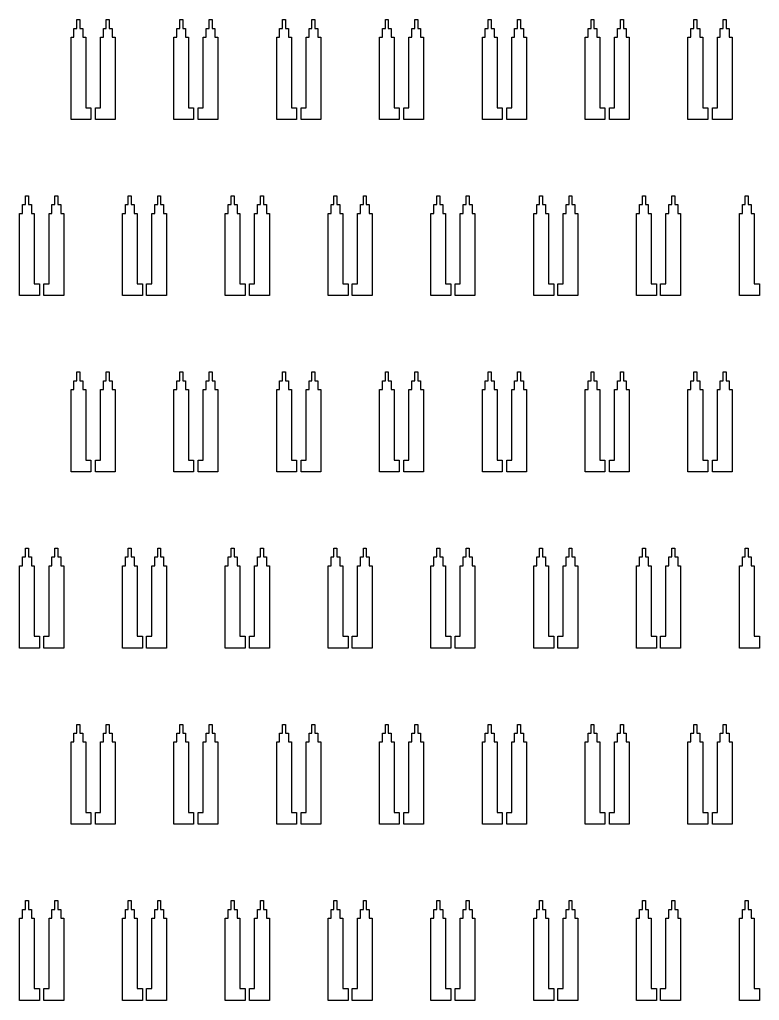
# Model space of a CAD drawing. Extents: x -38350 to 38650, y -35000 to 36000.
# Drawn here: x 20502 to 20753.8, y -23754 to -23420 of the extents above; entities that cross this region are included whole.
import ezdxf

# ---------------------------------------------------------------- set-up
doc = ezdxf.new("R2010")
doc.units = 0
doc.header["$MEASUREMENT"] = 0

msp = doc.modelspace()

# ---------------------------------------------------------------- linework, layer by layer
for p, q in [((20521.5, -23423), (20521.5, -23420)), ((20521.5, -23420), (20522.5, -23420)), ((20522.5, -23420), (20522.5, -23423)), ((20531.5, -23423), (20531.5, -23420)), ((20531.5, -23420), (20532.5, -23420)), ((20532.5, -23420), (20532.5, -23423)), ((20556.5, -23423), (20556.5, -23420)), ((20556.5, -23420), (20557.5, -23420)), ((20557.5, -23420), (20557.5, -23423)), ((20566.5, -23423), (20566.5, -23420)), ((20566.5, -23420), (20567.5, -23420)), ((20567.5, -23420), (20567.5, -23423)), ((20591.5, -23423), (20591.5, -23420)), ((20591.5, -23420), (20592.5, -23420)), ((20592.5, -23420), (20592.5, -23423)), ((20601.5, -23423), (20601.5, -23420)), ((20601.5, -23420), (20602.5, -23420)), ((20602.5, -23420), (20602.5, -23423)), ((20626.5, -23423), (20626.5, -23420)), ((20626.5, -23420), (20627.5, -23420)), ((20627.5, -23420), (20627.5, -23423)), ((20636.5, -23423), (20636.5, -23420)), ((20636.5, -23420), (20637.5, -23420)), ((20637.5, -23420), (20637.5, -23423)), ((20661.5, -23423), (20661.5, -23420)), ((20661.5, -23420), (20662.5, -23420)), ((20662.5, -23420), (20662.5, -23423)), ((20671.5, -23423), (20671.5, -23420)), ((20671.5, -23420), (20672.5, -23420)), ((20672.5, -23420), (20672.5, -23423)), ((20696.5, -23423), (20696.5, -23420)), ((20696.5, -23420), (20697.5, -23420)), ((20697.5, -23420), (20697.5, -23423)), ((20706.5, -23423), (20706.5, -23420)), ((20706.5, -23420), (20707.5, -23420)), ((20707.5, -23420), (20707.5, -23423)), ((20731.5, -23423), (20731.5, -23420)), ((20731.5, -23420), (20732.5, -23420)), ((20732.5, -23420), (20732.5, -23423)), ((20741.5, -23423), (20741.5, -23420)), ((20741.5, -23420), (20742.5, -23420)), ((20742.5, -23420), (20742.5, -23423)), ((20520.5, -23426), (20520.5, -23423)), ((20520.5, -23423), (20521.5, -23423)), ((20522.5, -23423), (20523.5, -23423)), ((20523.5, -23423), (20523.5, -23426)), ((20530.5, -23426), (20530.5, -23423)), ((20530.5, -23423), (20531.5, -23423)), ((20532.5, -23423), (20533.5, -23423)), ((20533.5, -23423), (20533.5, -23426)), ((20555.5, -23426), (20555.5, -23423)), ((20555.5, -23423), (20556.5, -23423)), ((20557.5, -23423), (20558.5, -23423)), ((20558.5, -23423), (20558.5, -23426)), ((20565.5, -23426), (20565.5, -23423)), ((20565.5, -23423), (20566.5, -23423)), ((20567.5, -23423), (20568.5, -23423)), ((20568.5, -23423), (20568.5, -23426)), ((20590.5, -23426), (20590.5, -23423)), ((20590.5, -23423), (20591.5, -23423)), ((20592.5, -23423), (20593.5, -23423)), ((20593.5, -23423), (20593.5, -23426)), ((20600.5, -23426), (20600.5, -23423)), ((20600.5, -23423), (20601.5, -23423)), ((20602.5, -23423), (20603.5, -23423)), ((20603.5, -23423), (20603.5, -23426)), ((20625.5, -23426), (20625.5, -23423)), ((20625.5, -23423), (20626.5, -23423)), ((20627.5, -23423), (20628.5, -23423)), ((20628.5, -23423), (20628.5, -23426)), ((20635.5, -23426), (20635.5, -23423)), ((20635.5, -23423), (20636.5, -23423)), ((20637.5, -23423), (20638.5, -23423)), ((20638.5, -23423), (20638.5, -23426)), ((20660.5, -23426), (20660.5, -23423)), ((20660.5, -23423), (20661.5, -23423)), ((20662.5, -23423), (20663.5, -23423)), ((20663.5, -23423), (20663.5, -23426)), ((20670.5, -23426), (20670.5, -23423)), ((20670.5, -23423), (20671.5, -23423)), ((20672.5, -23423), (20673.5, -23423)), ((20673.5, -23423), (20673.5, -23426)), ((20695.5, -23426), (20695.5, -23423)), ((20695.5, -23423), (20696.5, -23423)), ((20697.5, -23423), (20698.5, -23423)), ((20698.5, -23423), (20698.5, -23426)), ((20705.5, -23426), (20705.5, -23423)), ((20705.5, -23423), (20706.5, -23423)), ((20707.5, -23423), (20708.5, -23423)), ((20708.5, -23423), (20708.5, -23426)), ((20730.5, -23426), (20730.5, -23423)), ((20730.5, -23423), (20731.5, -23423)), ((20732.5, -23423), (20733.5, -23423)), ((20733.5, -23423), (20733.5, -23426)), ((20740.5, -23426), (20740.5, -23423)), ((20740.5, -23423), (20741.5, -23423)), ((20742.5, -23423), (20743.5, -23423)), ((20743.5, -23423), (20743.5, -23426)), ((20519.5, -23454), (20519.5, -23426)), ((20519.5, -23426), (20520.5, -23426)), ((20523.5, -23426), (20524.5, -23426)), ((20524.5, -23426), (20524.5, -23450)), ((20529.5, -23450), (20529.5, -23426)), ((20529.5, -23426), (20530.5, -23426)), ((20533.5, -23426), (20534.5, -23426)), ((20534.5, -23426), (20534.5, -23454)), ((20554.5, -23454), (20554.5, -23426)), ((20554.5, -23426), (20555.5, -23426)), ((20558.5, -23426), (20559.5, -23426)), ((20559.5, -23426), (20559.5, -23450)), ((20564.5, -23450), (20564.5, -23426)), ((20564.5, -23426), (20565.5, -23426)), ((20568.5, -23426), (20569.5, -23426)), ((20569.5, -23426), (20569.5, -23454)), ((20589.5, -23454), (20589.5, -23426)), ((20589.5, -23426), (20590.5, -23426)), ((20593.5, -23426), (20594.5, -23426)), ((20594.5, -23426), (20594.5, -23450)), ((20599.5, -23450), (20599.5, -23426)), ((20599.5, -23426), (20600.5, -23426)), ((20603.5, -23426), (20604.5, -23426)), ((20604.5, -23426), (20604.5, -23454)), ((20624.5, -23454), (20624.5, -23426)), ((20624.5, -23426), (20625.5, -23426)), ((20628.5, -23426), (20629.5, -23426)), ((20629.5, -23426), (20629.5, -23450)), ((20634.5, -23450), (20634.5, -23426)), ((20634.5, -23426), (20635.5, -23426)), ((20638.5, -23426), (20639.5, -23426)), ((20639.5, -23426), (20639.5, -23454)), ((20659.5, -23454), (20659.5, -23426)), ((20659.5, -23426), (20660.5, -23426)), ((20663.5, -23426), (20664.5, -23426)), ((20664.5, -23426), (20664.5, -23450)), ((20669.5, -23450), (20669.5, -23426)), ((20669.5, -23426), (20670.5, -23426)), ((20673.5, -23426), (20674.5, -23426)), ((20674.5, -23426), (20674.5, -23454)), ((20694.5, -23454), (20694.5, -23426)), ((20694.5, -23426), (20695.5, -23426)), ((20698.5, -23426), (20699.5, -23426)), ((20699.5, -23426), (20699.5, -23450)), ((20704.5, -23450), (20704.5, -23426)), ((20704.5, -23426), (20705.5, -23426)), ((20708.5, -23426), (20709.5, -23426)), ((20709.5, -23426), (20709.5, -23454)), ((20729.5, -23454), (20729.5, -23426)), ((20729.5, -23426), (20730.5, -23426)), ((20733.5, -23426), (20734.5, -23426)), ((20734.5, -23426), (20734.5, -23450)), ((20739.5, -23450), (20739.5, -23426)), ((20739.5, -23426), (20740.5, -23426)), ((20743.5, -23426), (20744.5, -23426)), ((20744.5, -23426), (20744.5, -23454)), ((20524.5, -23450), (20526.2, -23450)), ((20526.2, -23450), (20526.2, -23454)), ((20527.8, -23454), (20527.8, -23450)), ((20527.8, -23450), (20529.5, -23450)), ((20559.5, -23450), (20561.2, -23450)), ((20561.2, -23450), (20561.2, -23454)), ((20562.8, -23454), (20562.8, -23450)), ((20562.8, -23450), (20564.5, -23450)), ((20594.5, -23450), (20596.2, -23450)), ((20596.2, -23450), (20596.2, -23454)), ((20597.8, -23454), (20597.8, -23450)), ((20597.8, -23450), (20599.5, -23450)), ((20629.5, -23450), (20631.2, -23450)), ((20631.2, -23450), (20631.2, -23454)), ((20632.8, -23454), (20632.8, -23450)), ((20632.8, -23450), (20634.5, -23450)), ((20664.5, -23450), (20666.2, -23450)), ((20666.2, -23450), (20666.2, -23454)), ((20667.8, -23454), (20667.8, -23450)), ((20667.8, -23450), (20669.5, -23450)), ((20699.5, -23450), (20701.2, -23450)), ((20701.2, -23450), (20701.2, -23454)), ((20702.8, -23454), (20702.8, -23450)), ((20702.8, -23450), (20704.5, -23450)), ((20734.5, -23450), (20736.2, -23450)), ((20736.2, -23450), (20736.2, -23454)), ((20737.8, -23454), (20737.8, -23450)), ((20737.8, -23450), (20739.5, -23450)), ((20526.2, -23454), (20519.5, -23454)), ((20534.5, -23454), (20527.8, -23454)), ((20561.2, -23454), (20554.5, -23454)), ((20569.5, -23454), (20562.8, -23454)), ((20596.2, -23454), (20589.5, -23454)), ((20604.5, -23454), (20597.8, -23454)), ((20631.2, -23454), (20624.5, -23454)), ((20639.5, -23454), (20632.8, -23454)), ((20666.2, -23454), (20659.5, -23454)), ((20674.5, -23454), (20667.8, -23454)), ((20701.2, -23454), (20694.5, -23454)), ((20709.5, -23454), (20702.8, -23454)), ((20736.2, -23454), (20729.5, -23454)), ((20744.5, -23454), (20737.8, -23454)), ((20504, -23483), (20504, -23480)), ((20504, -23480), (20505, -23480)), ((20505, -23480), (20505, -23483)), ((20514, -23483), (20514, -23480)), ((20514, -23480), (20515, -23480)), ((20515, -23480), (20515, -23483)), ((20539, -23483), (20539, -23480)), ((20539, -23480), (20540, -23480)), ((20540, -23480), (20540, -23483)), ((20549, -23483), (20549, -23480)), ((20549, -23480), (20550, -23480)), ((20550, -23480), (20550, -23483)), ((20574, -23483), (20574, -23480)), ((20574, -23480), (20575, -23480)), ((20575, -23480), (20575, -23483)), ((20584, -23483), (20584, -23480)), ((20584, -23480), (20585, -23480)), ((20585, -23480), (20585, -23483)), ((20609, -23483), (20609, -23480)), ((20609, -23480), (20610, -23480)), ((20610, -23480), (20610, -23483)), ((20619, -23483), (20619, -23480)), ((20619, -23480), (20620, -23480)), ((20620, -23480), (20620, -23483)), ((20644, -23483), (20644, -23480)), ((20644, -23480), (20645, -23480)), ((20645, -23480), (20645, -23483)), ((20654, -23483), (20654, -23480)), ((20654, -23480), (20655, -23480)), ((20655, -23480), (20655, -23483)), ((20679, -23483), (20679, -23480)), ((20679, -23480), (20680, -23480)), ((20680, -23480), (20680, -23483)), ((20689, -23483), (20689, -23480)), ((20689, -23480), (20690, -23480)), ((20690, -23480), (20690, -23483)), ((20714, -23483), (20714, -23480)), ((20714, -23480), (20715, -23480)), ((20715, -23480), (20715, -23483)), ((20724, -23483), (20724, -23480)), ((20724, -23480), (20725, -23480)), ((20725, -23480), (20725, -23483)), ((20749, -23483), (20749, -23480)), ((20749, -23480), (20750, -23480)), ((20750, -23480), (20750, -23483)), ((20503, -23486), (20503, -23483)), ((20503, -23483), (20504, -23483)), ((20505, -23483), (20506, -23483)), ((20506, -23483), (20506, -23486)), ((20513, -23486), (20513, -23483)), ((20513, -23483), (20514, -23483)), ((20515, -23483), (20516, -23483)), ((20516, -23483), (20516, -23486)), ((20538, -23486), (20538, -23483)), ((20538, -23483), (20539, -23483)), ((20540, -23483), (20541, -23483)), ((20541, -23483), (20541, -23486)), ((20548, -23486), (20548, -23483)), ((20548, -23483), (20549, -23483)), ((20550, -23483), (20551, -23483)), ((20551, -23483), (20551, -23486)), ((20573, -23486), (20573, -23483)), ((20573, -23483), (20574, -23483)), ((20575, -23483), (20576, -23483)), ((20576, -23483), (20576, -23486)), ((20583, -23486), (20583, -23483)), ((20583, -23483), (20584, -23483)), ((20585, -23483), (20586, -23483)), ((20586, -23483), (20586, -23486)), ((20608, -23486), (20608, -23483)), ((20608, -23483), (20609, -23483)), ((20610, -23483), (20611, -23483)), ((20611, -23483), (20611, -23486)), ((20618, -23486), (20618, -23483)), ((20618, -23483), (20619, -23483)), ((20620, -23483), (20621, -23483)), ((20621, -23483), (20621, -23486)), ((20643, -23486), (20643, -23483)), ((20643, -23483), (20644, -23483)), ((20645, -23483), (20646, -23483)), ((20646, -23483), (20646, -23486)), ((20653, -23486), (20653, -23483)), ((20653, -23483), (20654, -23483)), ((20655, -23483), (20656, -23483)), ((20656, -23483), (20656, -23486)), ((20678, -23486), (20678, -23483)), ((20678, -23483), (20679, -23483)), ((20680, -23483), (20681, -23483)), ((20681, -23483), (20681, -23486)), ((20688, -23486), (20688, -23483)), ((20688, -23483), (20689, -23483)), ((20690, -23483), (20691, -23483)), ((20691, -23483), (20691, -23486)), ((20713, -23486), (20713, -23483)), ((20713, -23483), (20714, -23483)), ((20715, -23483), (20716, -23483)), ((20716, -23483), (20716, -23486)), ((20723, -23486), (20723, -23483)), ((20723, -23483), (20724, -23483)), ((20725, -23483), (20726, -23483)), ((20726, -23483), (20726, -23486)), ((20748, -23486), (20748, -23483)), ((20748, -23483), (20749, -23483)), ((20750, -23483), (20751, -23483)), ((20751, -23483), (20751, -23486)), ((20502, -23514), (20502, -23486)), ((20502, -23486), (20503, -23486)), ((20506, -23486), (20507, -23486)), ((20507, -23486), (20507, -23510)), ((20512, -23510), (20512, -23486)), ((20512, -23486), (20513, -23486)), ((20516, -23486), (20517, -23486)), ((20517, -23486), (20517, -23514)), ((20537, -23514), (20537, -23486)), ((20537, -23486), (20538, -23486)), ((20541, -23486), (20542, -23486)), ((20542, -23486), (20542, -23510)), ((20547, -23510), (20547, -23486)), ((20547, -23486), (20548, -23486)), ((20551, -23486), (20552, -23486)), ((20552, -23486), (20552, -23514)), ((20572, -23514), (20572, -23486)), ((20572, -23486), (20573, -23486)), ((20576, -23486), (20577, -23486)), ((20577, -23486), (20577, -23510)), ((20582, -23510), (20582, -23486)), ((20582, -23486), (20583, -23486)), ((20586, -23486), (20587, -23486)), ((20587, -23486), (20587, -23514)), ((20607, -23514), (20607, -23486)), ((20607, -23486), (20608, -23486)), ((20611, -23486), (20612, -23486)), ((20612, -23486), (20612, -23510)), ((20617, -23510), (20617, -23486)), ((20617, -23486), (20618, -23486)), ((20621, -23486), (20622, -23486)), ((20622, -23486), (20622, -23514)), ((20642, -23514), (20642, -23486)), ((20642, -23486), (20643, -23486)), ((20646, -23486), (20647, -23486)), ((20647, -23486), (20647, -23510)), ((20652, -23510), (20652, -23486)), ((20652, -23486), (20653, -23486)), ((20656, -23486), (20657, -23486)), ((20657, -23486), (20657, -23514)), ((20677, -23514), (20677, -23486)), ((20677, -23486), (20678, -23486)), ((20681, -23486), (20682, -23486)), ((20682, -23486), (20682, -23510)), ((20687, -23510), (20687, -23486)), ((20687, -23486), (20688, -23486)), ((20691, -23486), (20692, -23486)), ((20692, -23486), (20692, -23514)), ((20712, -23514), (20712, -23486)), ((20712, -23486), (20713, -23486)), ((20716, -23486), (20717, -23486)), ((20717, -23486), (20717, -23510)), ((20722, -23510), (20722, -23486)), ((20722, -23486), (20723, -23486)), ((20726, -23486), (20727, -23486)), ((20727, -23486), (20727, -23514)), ((20747, -23514), (20747, -23486)), ((20747, -23486), (20748, -23486)), ((20751, -23486), (20752, -23486)), ((20752, -23486), (20752, -23510)), ((20507, -23510), (20508.8, -23510)), ((20508.8, -23510), (20508.8, -23514)), ((20510.2, -23514), (20510.2, -23510)), ((20510.2, -23510), (20512, -23510)), ((20542, -23510), (20543.8, -23510)), ((20543.8, -23510), (20543.8, -23514)), ((20545.2, -23514), (20545.2, -23510)), ((20545.2, -23510), (20547, -23510)), ((20577, -23510), (20578.8, -23510)), ((20578.8, -23510), (20578.8, -23514)), ((20580.2, -23514), (20580.2, -23510)), ((20580.2, -23510), (20582, -23510)), ((20612, -23510), (20613.8, -23510)), ((20613.8, -23510), (20613.8, -23514)), ((20615.2, -23514), (20615.2, -23510)), ((20615.2, -23510), (20617, -23510)), ((20647, -23510), (20648.8, -23510)), ((20648.8, -23510), (20648.8, -23514)), ((20650.2, -23514), (20650.2, -23510)), ((20650.2, -23510), (20652, -23510)), ((20682, -23510), (20683.8, -23510)), ((20683.8, -23510), (20683.8, -23514)), ((20685.2, -23514), (20685.2, -23510)), ((20685.2, -23510), (20687, -23510)), ((20717, -23510), (20718.8, -23510)), ((20718.8, -23510), (20718.8, -23514)), ((20720.2, -23514), (20720.2, -23510)), ((20720.2, -23510), (20722, -23510)), ((20752, -23510), (20753.8, -23510)), ((20753.8, -23510), (20753.8, -23514)), ((20508.8, -23514), (20502, -23514)), ((20517, -23514), (20510.2, -23514)), ((20543.8, -23514), (20537, -23514)), ((20552, -23514), (20545.2, -23514)), ((20578.8, -23514), (20572, -23514)), ((20587, -23514), (20580.2, -23514)), ((20613.8, -23514), (20607, -23514)), ((20622, -23514), (20615.2, -23514)), ((20648.8, -23514), (20642, -23514)), ((20657, -23514), (20650.2, -23514)), ((20683.8, -23514), (20677, -23514)), ((20692, -23514), (20685.2, -23514)), ((20718.8, -23514), (20712, -23514)), ((20727, -23514), (20720.2, -23514)), ((20753.8, -23514), (20747, -23514)), ((20521.5, -23543), (20521.5, -23540)), ((20521.5, -23540), (20522.5, -23540)), ((20522.5, -23540), (20522.5, -23543)), ((20531.5, -23543), (20531.5, -23540)), ((20531.5, -23540), (20532.5, -23540)), ((20532.5, -23540), (20532.5, -23543)), ((20556.5, -23543), (20556.5, -23540)), ((20556.5, -23540), (20557.5, -23540)), ((20557.5, -23540), (20557.5, -23543)), ((20566.5, -23543), (20566.5, -23540)), ((20566.5, -23540), (20567.5, -23540)), ((20567.5, -23540), (20567.5, -23543)), ((20591.5, -23543), (20591.5, -23540)), ((20591.5, -23540), (20592.5, -23540)), ((20592.5, -23540), (20592.5, -23543)), ((20601.5, -23543), (20601.5, -23540)), ((20601.5, -23540), (20602.5, -23540)), ((20602.5, -23540), (20602.5, -23543)), ((20626.5, -23543), (20626.5, -23540)), ((20626.5, -23540), (20627.5, -23540)), ((20627.5, -23540), (20627.5, -23543)), ((20636.5, -23543), (20636.5, -23540)), ((20636.5, -23540), (20637.5, -23540)), ((20637.5, -23540), (20637.5, -23543)), ((20661.5, -23543), (20661.5, -23540)), ((20661.5, -23540), (20662.5, -23540)), ((20662.5, -23540), (20662.5, -23543)), ((20671.5, -23543), (20671.5, -23540)), ((20671.5, -23540), (20672.5, -23540)), ((20672.5, -23540), (20672.5, -23543)), ((20696.5, -23543), (20696.5, -23540)), ((20696.5, -23540), (20697.5, -23540)), ((20697.5, -23540), (20697.5, -23543)), ((20706.5, -23543), (20706.5, -23540)), ((20706.5, -23540), (20707.5, -23540)), ((20707.5, -23540), (20707.5, -23543)), ((20731.5, -23543), (20731.5, -23540)), ((20731.5, -23540), (20732.5, -23540)), ((20732.5, -23540), (20732.5, -23543)), ((20741.5, -23543), (20741.5, -23540)), ((20741.5, -23540), (20742.5, -23540)), ((20742.5, -23540), (20742.5, -23543)), ((20520.5, -23546), (20520.5, -23543)), ((20520.5, -23543), (20521.5, -23543)), ((20522.5, -23543), (20523.5, -23543)), ((20523.5, -23543), (20523.5, -23546)), ((20530.5, -23546), (20530.5, -23543)), ((20530.5, -23543), (20531.5, -23543)), ((20532.5, -23543), (20533.5, -23543)), ((20533.5, -23543), (20533.5, -23546)), ((20555.5, -23546), (20555.5, -23543)), ((20555.5, -23543), (20556.5, -23543)), ((20557.5, -23543), (20558.5, -23543)), ((20558.5, -23543), (20558.5, -23546)), ((20565.5, -23546), (20565.5, -23543)), ((20565.5, -23543), (20566.5, -23543)), ((20567.5, -23543), (20568.5, -23543)), ((20568.5, -23543), (20568.5, -23546)), ((20590.5, -23546), (20590.5, -23543)), ((20590.5, -23543), (20591.5, -23543)), ((20592.5, -23543), (20593.5, -23543)), ((20593.5, -23543), (20593.5, -23546)), ((20600.5, -23546), (20600.5, -23543)), ((20600.5, -23543), (20601.5, -23543)), ((20602.5, -23543), (20603.5, -23543)), ((20603.5, -23543), (20603.5, -23546)), ((20625.5, -23546), (20625.5, -23543)), ((20625.5, -23543), (20626.5, -23543)), ((20627.5, -23543), (20628.5, -23543)), ((20628.5, -23543), (20628.5, -23546)), ((20635.5, -23546), (20635.5, -23543)), ((20635.5, -23543), (20636.5, -23543)), ((20637.5, -23543), (20638.5, -23543)), ((20638.5, -23543), (20638.5, -23546)), ((20660.5, -23546), (20660.5, -23543)), ((20660.5, -23543), (20661.5, -23543)), ((20662.5, -23543), (20663.5, -23543)), ((20663.5, -23543), (20663.5, -23546)), ((20670.5, -23546), (20670.5, -23543)), ((20670.5, -23543), (20671.5, -23543)), ((20672.5, -23543), (20673.5, -23543)), ((20673.5, -23543), (20673.5, -23546)), ((20695.5, -23546), (20695.5, -23543)), ((20695.5, -23543), (20696.5, -23543)), ((20697.5, -23543), (20698.5, -23543)), ((20698.5, -23543), (20698.5, -23546)), ((20705.5, -23546), (20705.5, -23543)), ((20705.5, -23543), (20706.5, -23543)), ((20707.5, -23543), (20708.5, -23543)), ((20708.5, -23543), (20708.5, -23546)), ((20730.5, -23546), (20730.5, -23543)), ((20730.5, -23543), (20731.5, -23543)), ((20732.5, -23543), (20733.5, -23543)), ((20733.5, -23543), (20733.5, -23546)), ((20740.5, -23546), (20740.5, -23543)), ((20740.5, -23543), (20741.5, -23543)), ((20742.5, -23543), (20743.5, -23543)), ((20743.5, -23543), (20743.5, -23546)), ((20519.5, -23574), (20519.5, -23546)), ((20519.5, -23546), (20520.5, -23546)), ((20523.5, -23546), (20524.5, -23546)), ((20524.5, -23546), (20524.5, -23570)), ((20529.5, -23570), (20529.5, -23546)), ((20529.5, -23546), (20530.5, -23546)), ((20533.5, -23546), (20534.5, -23546)), ((20534.5, -23546), (20534.5, -23574)), ((20554.5, -23574), (20554.5, -23546)), ((20554.5, -23546), (20555.5, -23546)), ((20558.5, -23546), (20559.5, -23546)), ((20559.5, -23546), (20559.5, -23570)), ((20564.5, -23570), (20564.5, -23546)), ((20564.5, -23546), (20565.5, -23546)), ((20568.5, -23546), (20569.5, -23546)), ((20569.5, -23546), (20569.5, -23574)), ((20589.5, -23574), (20589.5, -23546)), ((20589.5, -23546), (20590.5, -23546)), ((20593.5, -23546), (20594.5, -23546)), ((20594.5, -23546), (20594.5, -23570)), ((20599.5, -23570), (20599.5, -23546)), ((20599.5, -23546), (20600.5, -23546)), ((20603.5, -23546), (20604.5, -23546)), ((20604.5, -23546), (20604.5, -23574)), ((20624.5, -23574), (20624.5, -23546)), ((20624.5, -23546), (20625.5, -23546)), ((20628.5, -23546), (20629.5, -23546)), ((20629.5, -23546), (20629.5, -23570)), ((20634.5, -23570), (20634.5, -23546)), ((20634.5, -23546), (20635.5, -23546)), ((20638.5, -23546), (20639.5, -23546)), ((20639.5, -23546), (20639.5, -23574)), ((20659.5, -23574), (20659.5, -23546)), ((20659.5, -23546), (20660.5, -23546)), ((20663.5, -23546), (20664.5, -23546)), ((20664.5, -23546), (20664.5, -23570)), ((20669.5, -23570), (20669.5, -23546)), ((20669.5, -23546), (20670.5, -23546)), ((20673.5, -23546), (20674.5, -23546)), ((20674.5, -23546), (20674.5, -23574)), ((20694.5, -23574), (20694.5, -23546)), ((20694.5, -23546), (20695.5, -23546)), ((20698.5, -23546), (20699.5, -23546)), ((20699.5, -23546), (20699.5, -23570)), ((20704.5, -23570), (20704.5, -23546)), ((20704.5, -23546), (20705.5, -23546)), ((20708.5, -23546), (20709.5, -23546)), ((20709.5, -23546), (20709.5, -23574)), ((20729.5, -23574), (20729.5, -23546)), ((20729.5, -23546), (20730.5, -23546)), ((20733.5, -23546), (20734.5, -23546)), ((20734.5, -23546), (20734.5, -23570)), ((20739.5, -23570), (20739.5, -23546)), ((20739.5, -23546), (20740.5, -23546)), ((20743.5, -23546), (20744.5, -23546)), ((20744.5, -23546), (20744.5, -23574)), ((20524.5, -23570), (20526.2, -23570)), ((20526.2, -23570), (20526.2, -23574)), ((20527.8, -23574), (20527.8, -23570)), ((20527.8, -23570), (20529.5, -23570)), ((20559.5, -23570), (20561.2, -23570)), ((20561.2, -23570), (20561.2, -23574)), ((20562.8, -23574), (20562.8, -23570)), ((20562.8, -23570), (20564.5, -23570)), ((20594.5, -23570), (20596.2, -23570)), ((20596.2, -23570), (20596.2, -23574)), ((20597.8, -23574), (20597.8, -23570)), ((20597.8, -23570), (20599.5, -23570)), ((20629.5, -23570), (20631.2, -23570)), ((20631.2, -23570), (20631.2, -23574)), ((20632.8, -23574), (20632.8, -23570)), ((20632.8, -23570), (20634.5, -23570)), ((20664.5, -23570), (20666.2, -23570)), ((20666.2, -23570), (20666.2, -23574)), ((20667.8, -23574), (20667.8, -23570)), ((20667.8, -23570), (20669.5, -23570)), ((20699.5, -23570), (20701.2, -23570)), ((20701.2, -23570), (20701.2, -23574)), ((20702.8, -23574), (20702.8, -23570)), ((20702.8, -23570), (20704.5, -23570)), ((20734.5, -23570), (20736.2, -23570)), ((20736.2, -23570), (20736.2, -23574)), ((20737.8, -23574), (20737.8, -23570)), ((20737.8, -23570), (20739.5, -23570)), ((20526.2, -23574), (20519.5, -23574)), ((20534.5, -23574), (20527.8, -23574)), ((20561.2, -23574), (20554.5, -23574)), ((20569.5, -23574), (20562.8, -23574)), ((20596.2, -23574), (20589.5, -23574)), ((20604.5, -23574), (20597.8, -23574)), ((20631.2, -23574), (20624.5, -23574)), ((20639.5, -23574), (20632.8, -23574)), ((20666.2, -23574), (20659.5, -23574)), ((20674.5, -23574), (20667.8, -23574)), ((20701.2, -23574), (20694.5, -23574)), ((20709.5, -23574), (20702.8, -23574)), ((20736.2, -23574), (20729.5, -23574)), ((20744.5, -23574), (20737.8, -23574)), ((20504, -23603), (20504, -23600)), ((20504, -23600), (20505, -23600)), ((20505, -23600), (20505, -23603)), ((20514, -23603), (20514, -23600)), ((20514, -23600), (20515, -23600)), ((20515, -23600), (20515, -23603)), ((20539, -23603), (20539, -23600)), ((20539, -23600), (20540, -23600)), ((20540, -23600), (20540, -23603)), ((20549, -23603), (20549, -23600)), ((20549, -23600), (20550, -23600)), ((20550, -23600), (20550, -23603)), ((20574, -23603), (20574, -23600)), ((20574, -23600), (20575, -23600)), ((20575, -23600), (20575, -23603)), ((20584, -23603), (20584, -23600)), ((20584, -23600), (20585, -23600)), ((20585, -23600), (20585, -23603)), ((20609, -23603), (20609, -23600)), ((20609, -23600), (20610, -23600)), ((20610, -23600), (20610, -23603)), ((20619, -23603), (20619, -23600)), ((20619, -23600), (20620, -23600)), ((20620, -23600), (20620, -23603)), ((20644, -23603), (20644, -23600)), ((20644, -23600), (20645, -23600)), ((20645, -23600), (20645, -23603)), ((20654, -23603), (20654, -23600)), ((20654, -23600), (20655, -23600)), ((20655, -23600), (20655, -23603)), ((20679, -23603), (20679, -23600)), ((20679, -23600), (20680, -23600)), ((20680, -23600), (20680, -23603)), ((20689, -23603), (20689, -23600)), ((20689, -23600), (20690, -23600)), ((20690, -23600), (20690, -23603)), ((20714, -23603), (20714, -23600)), ((20714, -23600), (20715, -23600)), ((20715, -23600), (20715, -23603)), ((20724, -23603), (20724, -23600)), ((20724, -23600), (20725, -23600)), ((20725, -23600), (20725, -23603)), ((20749, -23603), (20749, -23600)), ((20749, -23600), (20750, -23600)), ((20750, -23600), (20750, -23603)), ((20503, -23606), (20503, -23603)), ((20503, -23603), (20504, -23603)), ((20505, -23603), (20506, -23603)), ((20506, -23603), (20506, -23606)), ((20513, -23606), (20513, -23603)), ((20513, -23603), (20514, -23603)), ((20515, -23603), (20516, -23603)), ((20516, -23603), (20516, -23606)), ((20538, -23606), (20538, -23603)), ((20538, -23603), (20539, -23603)), ((20540, -23603), (20541, -23603)), ((20541, -23603), (20541, -23606)), ((20548, -23606), (20548, -23603)), ((20548, -23603), (20549, -23603)), ((20550, -23603), (20551, -23603)), ((20551, -23603), (20551, -23606)), ((20573, -23606), (20573, -23603)), ((20573, -23603), (20574, -23603)), ((20575, -23603), (20576, -23603)), ((20576, -23603), (20576, -23606)), ((20583, -23606), (20583, -23603)), ((20583, -23603), (20584, -23603)), ((20585, -23603), (20586, -23603)), ((20586, -23603), (20586, -23606)), ((20608, -23606), (20608, -23603)), ((20608, -23603), (20609, -23603)), ((20610, -23603), (20611, -23603)), ((20611, -23603), (20611, -23606)), ((20618, -23606), (20618, -23603)), ((20618, -23603), (20619, -23603)), ((20620, -23603), (20621, -23603)), ((20621, -23603), (20621, -23606)), ((20643, -23606), (20643, -23603)), ((20643, -23603), (20644, -23603)), ((20645, -23603), (20646, -23603)), ((20646, -23603), (20646, -23606)), ((20653, -23606), (20653, -23603)), ((20653, -23603), (20654, -23603)), ((20655, -23603), (20656, -23603)), ((20656, -23603), (20656, -23606)), ((20678, -23606), (20678, -23603)), ((20678, -23603), (20679, -23603)), ((20680, -23603), (20681, -23603)), ((20681, -23603), (20681, -23606)), ((20688, -23606), (20688, -23603)), ((20688, -23603), (20689, -23603)), ((20690, -23603), (20691, -23603)), ((20691, -23603), (20691, -23606)), ((20713, -23606), (20713, -23603)), ((20713, -23603), (20714, -23603)), ((20715, -23603), (20716, -23603)), ((20716, -23603), (20716, -23606)), ((20723, -23606), (20723, -23603)), ((20723, -23603), (20724, -23603)), ((20725, -23603), (20726, -23603)), ((20726, -23603), (20726, -23606)), ((20748, -23606), (20748, -23603)), ((20748, -23603), (20749, -23603)), ((20750, -23603), (20751, -23603)), ((20751, -23603), (20751, -23606)), ((20502, -23634), (20502, -23606)), ((20502, -23606), (20503, -23606)), ((20506, -23606), (20507, -23606)), ((20507, -23606), (20507, -23630)), ((20512, -23630), (20512, -23606)), ((20512, -23606), (20513, -23606)), ((20516, -23606), (20517, -23606)), ((20517, -23606), (20517, -23634)), ((20537, -23634), (20537, -23606)), ((20537, -23606), (20538, -23606)), ((20541, -23606), (20542, -23606)), ((20542, -23606), (20542, -23630)), ((20547, -23630), (20547, -23606)), ((20547, -23606), (20548, -23606)), ((20551, -23606), (20552, -23606)), ((20552, -23606), (20552, -23634)), ((20572, -23634), (20572, -23606)), ((20572, -23606), (20573, -23606)), ((20576, -23606), (20577, -23606)), ((20577, -23606), (20577, -23630)), ((20582, -23630), (20582, -23606)), ((20582, -23606), (20583, -23606)), ((20586, -23606), (20587, -23606)), ((20587, -23606), (20587, -23634)), ((20607, -23634), (20607, -23606)), ((20607, -23606), (20608, -23606)), ((20611, -23606), (20612, -23606)), ((20612, -23606), (20612, -23630)), ((20617, -23630), (20617, -23606)), ((20617, -23606), (20618, -23606)), ((20621, -23606), (20622, -23606)), ((20622, -23606), (20622, -23634)), ((20642, -23634), (20642, -23606)), ((20642, -23606), (20643, -23606)), ((20646, -23606), (20647, -23606)), ((20647, -23606), (20647, -23630)), ((20652, -23630), (20652, -23606)), ((20652, -23606), (20653, -23606)), ((20656, -23606), (20657, -23606)), ((20657, -23606), (20657, -23634)), ((20677, -23634), (20677, -23606)), ((20677, -23606), (20678, -23606)), ((20681, -23606), (20682, -23606)), ((20682, -23606), (20682, -23630)), ((20687, -23630), (20687, -23606)), ((20687, -23606), (20688, -23606)), ((20691, -23606), (20692, -23606)), ((20692, -23606), (20692, -23634)), ((20712, -23634), (20712, -23606)), ((20712, -23606), (20713, -23606)), ((20716, -23606), (20717, -23606)), ((20717, -23606), (20717, -23630)), ((20722, -23630), (20722, -23606)), ((20722, -23606), (20723, -23606)), ((20726, -23606), (20727, -23606)), ((20727, -23606), (20727, -23634)), ((20747, -23634), (20747, -23606)), ((20747, -23606), (20748, -23606)), ((20751, -23606), (20752, -23606)), ((20752, -23606), (20752, -23630)), ((20507, -23630), (20508.8, -23630)), ((20508.8, -23630), (20508.8, -23634)), ((20510.2, -23634), (20510.2, -23630)), ((20510.2, -23630), (20512, -23630)), ((20542, -23630), (20543.8, -23630)), ((20543.8, -23630), (20543.8, -23634)), ((20545.2, -23634), (20545.2, -23630)), ((20545.2, -23630), (20547, -23630)), ((20577, -23630), (20578.8, -23630)), ((20578.8, -23630), (20578.8, -23634)), ((20580.2, -23634), (20580.2, -23630)), ((20580.2, -23630), (20582, -23630)), ((20612, -23630), (20613.8, -23630)), ((20613.8, -23630), (20613.8, -23634)), ((20615.2, -23634), (20615.2, -23630)), ((20615.2, -23630), (20617, -23630)), ((20647, -23630), (20648.8, -23630)), ((20648.8, -23630), (20648.8, -23634)), ((20650.2, -23634), (20650.2, -23630)), ((20650.2, -23630), (20652, -23630)), ((20682, -23630), (20683.8, -23630)), ((20683.8, -23630), (20683.8, -23634)), ((20685.2, -23634), (20685.2, -23630)), ((20685.2, -23630), (20687, -23630)), ((20717, -23630), (20718.8, -23630)), ((20718.8, -23630), (20718.8, -23634)), ((20720.2, -23634), (20720.2, -23630)), ((20720.2, -23630), (20722, -23630)), ((20752, -23630), (20753.8, -23630)), ((20753.8, -23630), (20753.8, -23634)), ((20508.8, -23634), (20502, -23634)), ((20517, -23634), (20510.2, -23634)), ((20543.8, -23634), (20537, -23634)), ((20552, -23634), (20545.2, -23634)), ((20578.8, -23634), (20572, -23634)), ((20587, -23634), (20580.2, -23634)), ((20613.8, -23634), (20607, -23634)), ((20622, -23634), (20615.2, -23634)), ((20648.8, -23634), (20642, -23634)), ((20657, -23634), (20650.2, -23634)), ((20683.8, -23634), (20677, -23634)), ((20692, -23634), (20685.2, -23634)), ((20718.8, -23634), (20712, -23634)), ((20727, -23634), (20720.2, -23634)), ((20753.8, -23634), (20747, -23634)), ((20521.5, -23663), (20521.5, -23660)), ((20521.5, -23660), (20522.5, -23660)), ((20522.5, -23660), (20522.5, -23663)), ((20531.5, -23663), (20531.5, -23660)), ((20531.5, -23660), (20532.5, -23660)), ((20532.5, -23660), (20532.5, -23663)), ((20556.5, -23663), (20556.5, -23660)), ((20556.5, -23660), (20557.5, -23660)), ((20557.5, -23660), (20557.5, -23663)), ((20566.5, -23663), (20566.5, -23660)), ((20566.5, -23660), (20567.5, -23660)), ((20567.5, -23660), (20567.5, -23663)), ((20591.5, -23663), (20591.5, -23660)), ((20591.5, -23660), (20592.5, -23660)), ((20592.5, -23660), (20592.5, -23663)), ((20601.5, -23663), (20601.5, -23660)), ((20601.5, -23660), (20602.5, -23660)), ((20602.5, -23660), (20602.5, -23663)), ((20626.5, -23663), (20626.5, -23660)), ((20626.5, -23660), (20627.5, -23660)), ((20627.5, -23660), (20627.5, -23663)), ((20636.5, -23663), (20636.5, -23660)), ((20636.5, -23660), (20637.5, -23660)), ((20637.5, -23660), (20637.5, -23663)), ((20661.5, -23663), (20661.5, -23660)), ((20661.5, -23660), (20662.5, -23660)), ((20662.5, -23660), (20662.5, -23663)), ((20671.5, -23663), (20671.5, -23660)), ((20671.5, -23660), (20672.5, -23660)), ((20672.5, -23660), (20672.5, -23663)), ((20696.5, -23663), (20696.5, -23660)), ((20696.5, -23660), (20697.5, -23660)), ((20697.5, -23660), (20697.5, -23663)), ((20706.5, -23663), (20706.5, -23660)), ((20706.5, -23660), (20707.5, -23660)), ((20707.5, -23660), (20707.5, -23663)), ((20731.5, -23663), (20731.5, -23660)), ((20731.5, -23660), (20732.5, -23660)), ((20732.5, -23660), (20732.5, -23663)), ((20741.5, -23663), (20741.5, -23660)), ((20741.5, -23660), (20742.5, -23660)), ((20742.5, -23660), (20742.5, -23663)), ((20520.5, -23666), (20520.5, -23663)), ((20520.5, -23663), (20521.5, -23663)), ((20522.5, -23663), (20523.5, -23663)), ((20523.5, -23663), (20523.5, -23666)), ((20530.5, -23666), (20530.5, -23663)), ((20530.5, -23663), (20531.5, -23663)), ((20532.5, -23663), (20533.5, -23663)), ((20533.5, -23663), (20533.5, -23666)), ((20555.5, -23666), (20555.5, -23663)), ((20555.5, -23663), (20556.5, -23663)), ((20557.5, -23663), (20558.5, -23663)), ((20558.5, -23663), (20558.5, -23666)), ((20565.5, -23666), (20565.5, -23663)), ((20565.5, -23663), (20566.5, -23663)), ((20567.5, -23663), (20568.5, -23663)), ((20568.5, -23663), (20568.5, -23666)), ((20590.5, -23666), (20590.5, -23663)), ((20590.5, -23663), (20591.5, -23663)), ((20592.5, -23663), (20593.5, -23663)), ((20593.5, -23663), (20593.5, -23666)), ((20600.5, -23666), (20600.5, -23663)), ((20600.5, -23663), (20601.5, -23663)), ((20602.5, -23663), (20603.5, -23663)), ((20603.5, -23663), (20603.5, -23666)), ((20625.5, -23666), (20625.5, -23663)), ((20625.5, -23663), (20626.5, -23663)), ((20627.5, -23663), (20628.5, -23663)), ((20628.5, -23663), (20628.5, -23666)), ((20635.5, -23666), (20635.5, -23663)), ((20635.5, -23663), (20636.5, -23663)), ((20637.5, -23663), (20638.5, -23663)), ((20638.5, -23663), (20638.5, -23666)), ((20660.5, -23666), (20660.5, -23663)), ((20660.5, -23663), (20661.5, -23663)), ((20662.5, -23663), (20663.5, -23663)), ((20663.5, -23663), (20663.5, -23666)), ((20670.5, -23666), (20670.5, -23663)), ((20670.5, -23663), (20671.5, -23663)), ((20672.5, -23663), (20673.5, -23663)), ((20673.5, -23663), (20673.5, -23666)), ((20695.5, -23666), (20695.5, -23663)), ((20695.5, -23663), (20696.5, -23663)), ((20697.5, -23663), (20698.5, -23663)), ((20698.5, -23663), (20698.5, -23666)), ((20705.5, -23666), (20705.5, -23663)), ((20705.5, -23663), (20706.5, -23663)), ((20707.5, -23663), (20708.5, -23663)), ((20708.5, -23663), (20708.5, -23666)), ((20730.5, -23666), (20730.5, -23663)), ((20730.5, -23663), (20731.5, -23663)), ((20732.5, -23663), (20733.5, -23663)), ((20733.5, -23663), (20733.5, -23666)), ((20740.5, -23666), (20740.5, -23663)), ((20740.5, -23663), (20741.5, -23663)), ((20742.5, -23663), (20743.5, -23663)), ((20743.5, -23663), (20743.5, -23666)), ((20519.5, -23694), (20519.5, -23666)), ((20519.5, -23666), (20520.5, -23666)), ((20523.5, -23666), (20524.5, -23666)), ((20524.5, -23666), (20524.5, -23690)), ((20529.5, -23690), (20529.5, -23666)), ((20529.5, -23666), (20530.5, -23666)), ((20533.5, -23666), (20534.5, -23666)), ((20534.5, -23666), (20534.5, -23694)), ((20554.5, -23694), (20554.5, -23666)), ((20554.5, -23666), (20555.5, -23666)), ((20558.5, -23666), (20559.5, -23666)), ((20559.5, -23666), (20559.5, -23690)), ((20564.5, -23690), (20564.5, -23666)), ((20564.5, -23666), (20565.5, -23666)), ((20568.5, -23666), (20569.5, -23666)), ((20569.5, -23666), (20569.5, -23694)), ((20589.5, -23694), (20589.5, -23666)), ((20589.5, -23666), (20590.5, -23666)), ((20593.5, -23666), (20594.5, -23666)), ((20594.5, -23666), (20594.5, -23690)), ((20599.5, -23690), (20599.5, -23666)), ((20599.5, -23666), (20600.5, -23666)), ((20603.5, -23666), (20604.5, -23666)), ((20604.5, -23666), (20604.5, -23694)), ((20624.5, -23694), (20624.5, -23666)), ((20624.5, -23666), (20625.5, -23666)), ((20628.5, -23666), (20629.5, -23666)), ((20629.5, -23666), (20629.5, -23690)), ((20634.5, -23690), (20634.5, -23666)), ((20634.5, -23666), (20635.5, -23666)), ((20638.5, -23666), (20639.5, -23666)), ((20639.5, -23666), (20639.5, -23694)), ((20659.5, -23694), (20659.5, -23666)), ((20659.5, -23666), (20660.5, -23666)), ((20663.5, -23666), (20664.5, -23666)), ((20664.5, -23666), (20664.5, -23690)), ((20669.5, -23690), (20669.5, -23666)), ((20669.5, -23666), (20670.5, -23666)), ((20673.5, -23666), (20674.5, -23666)), ((20674.5, -23666), (20674.5, -23694)), ((20694.5, -23694), (20694.5, -23666)), ((20694.5, -23666), (20695.5, -23666)), ((20698.5, -23666), (20699.5, -23666)), ((20699.5, -23666), (20699.5, -23690)), ((20704.5, -23690), (20704.5, -23666)), ((20704.5, -23666), (20705.5, -23666)), ((20708.5, -23666), (20709.5, -23666)), ((20709.5, -23666), (20709.5, -23694)), ((20729.5, -23694), (20729.5, -23666)), ((20729.5, -23666), (20730.5, -23666)), ((20733.5, -23666), (20734.5, -23666)), ((20734.5, -23666), (20734.5, -23690)), ((20739.5, -23690), (20739.5, -23666)), ((20739.5, -23666), (20740.5, -23666)), ((20743.5, -23666), (20744.5, -23666)), ((20744.5, -23666), (20744.5, -23694)), ((20524.5, -23690), (20526.2, -23690)), ((20526.2, -23690), (20526.2, -23694)), ((20527.8, -23694), (20527.8, -23690)), ((20527.8, -23690), (20529.5, -23690)), ((20559.5, -23690), (20561.2, -23690)), ((20561.2, -23690), (20561.2, -23694)), ((20562.8, -23694), (20562.8, -23690)), ((20562.8, -23690), (20564.5, -23690)), ((20594.5, -23690), (20596.2, -23690)), ((20596.2, -23690), (20596.2, -23694)), ((20597.8, -23694), (20597.8, -23690)), ((20597.8, -23690), (20599.5, -23690)), ((20629.5, -23690), (20631.2, -23690)), ((20631.2, -23690), (20631.2, -23694)), ((20632.8, -23694), (20632.8, -23690)), ((20632.8, -23690), (20634.5, -23690)), ((20664.5, -23690), (20666.2, -23690)), ((20666.2, -23690), (20666.2, -23694)), ((20667.8, -23694), (20667.8, -23690)), ((20667.8, -23690), (20669.5, -23690)), ((20699.5, -23690), (20701.2, -23690)), ((20701.2, -23690), (20701.2, -23694)), ((20702.8, -23694), (20702.8, -23690)), ((20702.8, -23690), (20704.5, -23690)), ((20734.5, -23690), (20736.2, -23690)), ((20736.2, -23690), (20736.2, -23694)), ((20737.8, -23694), (20737.8, -23690)), ((20737.8, -23690), (20739.5, -23690)), ((20526.2, -23694), (20519.5, -23694)), ((20534.5, -23694), (20527.8, -23694)), ((20561.2, -23694), (20554.5, -23694)), ((20569.5, -23694), (20562.8, -23694)), ((20596.2, -23694), (20589.5, -23694)), ((20604.5, -23694), (20597.8, -23694)), ((20631.2, -23694), (20624.5, -23694)), ((20639.5, -23694), (20632.8, -23694)), ((20666.2, -23694), (20659.5, -23694)), ((20674.5, -23694), (20667.8, -23694)), ((20701.2, -23694), (20694.5, -23694)), ((20709.5, -23694), (20702.8, -23694)), ((20736.2, -23694), (20729.5, -23694)), ((20744.5, -23694), (20737.8, -23694)), ((20504, -23723), (20504, -23720)), ((20504, -23720), (20505, -23720)), ((20505, -23720), (20505, -23723)), ((20514, -23723), (20514, -23720)), ((20514, -23720), (20515, -23720)), ((20515, -23720), (20515, -23723)), ((20539, -23723), (20539, -23720)), ((20539, -23720), (20540, -23720)), ((20540, -23720), (20540, -23723)), ((20549, -23723), (20549, -23720)), ((20549, -23720), (20550, -23720)), ((20550, -23720), (20550, -23723)), ((20574, -23723), (20574, -23720)), ((20574, -23720), (20575, -23720)), ((20575, -23720), (20575, -23723)), ((20584, -23723), (20584, -23720)), ((20584, -23720), (20585, -23720)), ((20585, -23720), (20585, -23723)), ((20609, -23723), (20609, -23720)), ((20609, -23720), (20610, -23720)), ((20610, -23720), (20610, -23723)), ((20619, -23723), (20619, -23720)), ((20619, -23720), (20620, -23720)), ((20620, -23720), (20620, -23723)), ((20644, -23723), (20644, -23720)), ((20644, -23720), (20645, -23720)), ((20645, -23720), (20645, -23723)), ((20654, -23723), (20654, -23720)), ((20654, -23720), (20655, -23720)), ((20655, -23720), (20655, -23723)), ((20679, -23723), (20679, -23720)), ((20679, -23720), (20680, -23720)), ((20680, -23720), (20680, -23723)), ((20689, -23723), (20689, -23720)), ((20689, -23720), (20690, -23720)), ((20690, -23720), (20690, -23723)), ((20714, -23723), (20714, -23720)), ((20714, -23720), (20715, -23720)), ((20715, -23720), (20715, -23723)), ((20724, -23723), (20724, -23720)), ((20724, -23720), (20725, -23720)), ((20725, -23720), (20725, -23723)), ((20749, -23723), (20749, -23720)), ((20749, -23720), (20750, -23720)), ((20750, -23720), (20750, -23723)), ((20503, -23726), (20503, -23723)), ((20503, -23723), (20504, -23723)), ((20505, -23723), (20506, -23723)), ((20506, -23723), (20506, -23726)), ((20513, -23726), (20513, -23723)), ((20513, -23723), (20514, -23723)), ((20515, -23723), (20516, -23723)), ((20516, -23723), (20516, -23726)), ((20538, -23726), (20538, -23723)), ((20538, -23723), (20539, -23723)), ((20540, -23723), (20541, -23723)), ((20541, -23723), (20541, -23726)), ((20548, -23726), (20548, -23723)), ((20548, -23723), (20549, -23723)), ((20550, -23723), (20551, -23723)), ((20551, -23723), (20551, -23726)), ((20573, -23726), (20573, -23723)), ((20573, -23723), (20574, -23723)), ((20575, -23723), (20576, -23723)), ((20576, -23723), (20576, -23726)), ((20583, -23726), (20583, -23723)), ((20583, -23723), (20584, -23723)), ((20585, -23723), (20586, -23723)), ((20586, -23723), (20586, -23726)), ((20608, -23726), (20608, -23723)), ((20608, -23723), (20609, -23723)), ((20610, -23723), (20611, -23723)), ((20611, -23723), (20611, -23726)), ((20618, -23726), (20618, -23723)), ((20618, -23723), (20619, -23723)), ((20620, -23723), (20621, -23723)), ((20621, -23723), (20621, -23726)), ((20643, -23726), (20643, -23723)), ((20643, -23723), (20644, -23723)), ((20645, -23723), (20646, -23723)), ((20646, -23723), (20646, -23726)), ((20653, -23726), (20653, -23723)), ((20653, -23723), (20654, -23723)), ((20655, -23723), (20656, -23723)), ((20656, -23723), (20656, -23726)), ((20678, -23726), (20678, -23723)), ((20678, -23723), (20679, -23723)), ((20680, -23723), (20681, -23723)), ((20681, -23723), (20681, -23726)), ((20688, -23726), (20688, -23723)), ((20688, -23723), (20689, -23723)), ((20690, -23723), (20691, -23723)), ((20691, -23723), (20691, -23726)), ((20713, -23726), (20713, -23723)), ((20713, -23723), (20714, -23723)), ((20715, -23723), (20716, -23723)), ((20716, -23723), (20716, -23726)), ((20723, -23726), (20723, -23723)), ((20723, -23723), (20724, -23723)), ((20725, -23723), (20726, -23723)), ((20726, -23723), (20726, -23726)), ((20748, -23726), (20748, -23723)), ((20748, -23723), (20749, -23723)), ((20750, -23723), (20751, -23723)), ((20751, -23723), (20751, -23726)), ((20502, -23754), (20502, -23726)), ((20502, -23726), (20503, -23726)), ((20506, -23726), (20507, -23726)), ((20507, -23726), (20507, -23750)), ((20512, -23750), (20512, -23726)), ((20512, -23726), (20513, -23726)), ((20516, -23726), (20517, -23726)), ((20517, -23726), (20517, -23754)), ((20537, -23754), (20537, -23726)), ((20537, -23726), (20538, -23726)), ((20541, -23726), (20542, -23726)), ((20542, -23726), (20542, -23750)), ((20547, -23750), (20547, -23726)), ((20547, -23726), (20548, -23726)), ((20551, -23726), (20552, -23726)), ((20552, -23726), (20552, -23754)), ((20572, -23754), (20572, -23726)), ((20572, -23726), (20573, -23726)), ((20576, -23726), (20577, -23726)), ((20577, -23726), (20577, -23750)), ((20582, -23750), (20582, -23726)), ((20582, -23726), (20583, -23726)), ((20586, -23726), (20587, -23726)), ((20587, -23726), (20587, -23754)), ((20607, -23754), (20607, -23726)), ((20607, -23726), (20608, -23726)), ((20611, -23726), (20612, -23726)), ((20612, -23726), (20612, -23750)), ((20617, -23750), (20617, -23726)), ((20617, -23726), (20618, -23726)), ((20621, -23726), (20622, -23726)), ((20622, -23726), (20622, -23754)), ((20642, -23754), (20642, -23726)), ((20642, -23726), (20643, -23726)), ((20646, -23726), (20647, -23726)), ((20647, -23726), (20647, -23750)), ((20652, -23750), (20652, -23726)), ((20652, -23726), (20653, -23726)), ((20656, -23726), (20657, -23726)), ((20657, -23726), (20657, -23754)), ((20677, -23754), (20677, -23726)), ((20677, -23726), (20678, -23726)), ((20681, -23726), (20682, -23726)), ((20682, -23726), (20682, -23750)), ((20687, -23750), (20687, -23726)), ((20687, -23726), (20688, -23726)), ((20691, -23726), (20692, -23726)), ((20692, -23726), (20692, -23754)), ((20712, -23754), (20712, -23726)), ((20712, -23726), (20713, -23726)), ((20716, -23726), (20717, -23726)), ((20717, -23726), (20717, -23750)), ((20722, -23750), (20722, -23726)), ((20722, -23726), (20723, -23726)), ((20726, -23726), (20727, -23726)), ((20727, -23726), (20727, -23754)), ((20747, -23754), (20747, -23726)), ((20747, -23726), (20748, -23726)), ((20751, -23726), (20752, -23726)), ((20752, -23726), (20752, -23750)), ((20507, -23750), (20508.8, -23750)), ((20508.8, -23750), (20508.8, -23754)), ((20510.2, -23754), (20510.2, -23750)), ((20510.2, -23750), (20512, -23750)), ((20542, -23750), (20543.8, -23750)), ((20543.8, -23750), (20543.8, -23754)), ((20545.2, -23754), (20545.2, -23750)), ((20545.2, -23750), (20547, -23750)), ((20577, -23750), (20578.8, -23750)), ((20578.8, -23750), (20578.8, -23754)), ((20580.2, -23754), (20580.2, -23750)), ((20580.2, -23750), (20582, -23750)), ((20612, -23750), (20613.8, -23750)), ((20613.8, -23750), (20613.8, -23754)), ((20615.2, -23754), (20615.2, -23750)), ((20615.2, -23750), (20617, -23750)), ((20647, -23750), (20648.8, -23750)), ((20648.8, -23750), (20648.8, -23754)), ((20650.2, -23754), (20650.2, -23750)), ((20650.2, -23750), (20652, -23750)), ((20682, -23750), (20683.8, -23750)), ((20683.8, -23750), (20683.8, -23754)), ((20685.2, -23754), (20685.2, -23750)), ((20685.2, -23750), (20687, -23750)), ((20717, -23750), (20718.8, -23750)), ((20718.8, -23750), (20718.8, -23754)), ((20720.2, -23754), (20720.2, -23750)), ((20720.2, -23750), (20722, -23750)), ((20752, -23750), (20753.8, -23750)), ((20753.8, -23750), (20753.8, -23754)), ((20508.8, -23754), (20502, -23754)), ((20517, -23754), (20510.2, -23754)), ((20543.8, -23754), (20537, -23754)), ((20552, -23754), (20545.2, -23754)), ((20578.8, -23754), (20572, -23754)), ((20587, -23754), (20580.2, -23754)), ((20613.8, -23754), (20607, -23754)), ((20622, -23754), (20615.2, -23754)), ((20648.8, -23754), (20642, -23754)), ((20657, -23754), (20650.2, -23754)), ((20683.8, -23754), (20677, -23754)), ((20692, -23754), (20685.2, -23754)), ((20718.8, -23754), (20712, -23754)), ((20727, -23754), (20720.2, -23754)), ((20753.8, -23754), (20747, -23754))]:
    msp.add_line(p, q)

doc.saveas('drawing.dxf')
